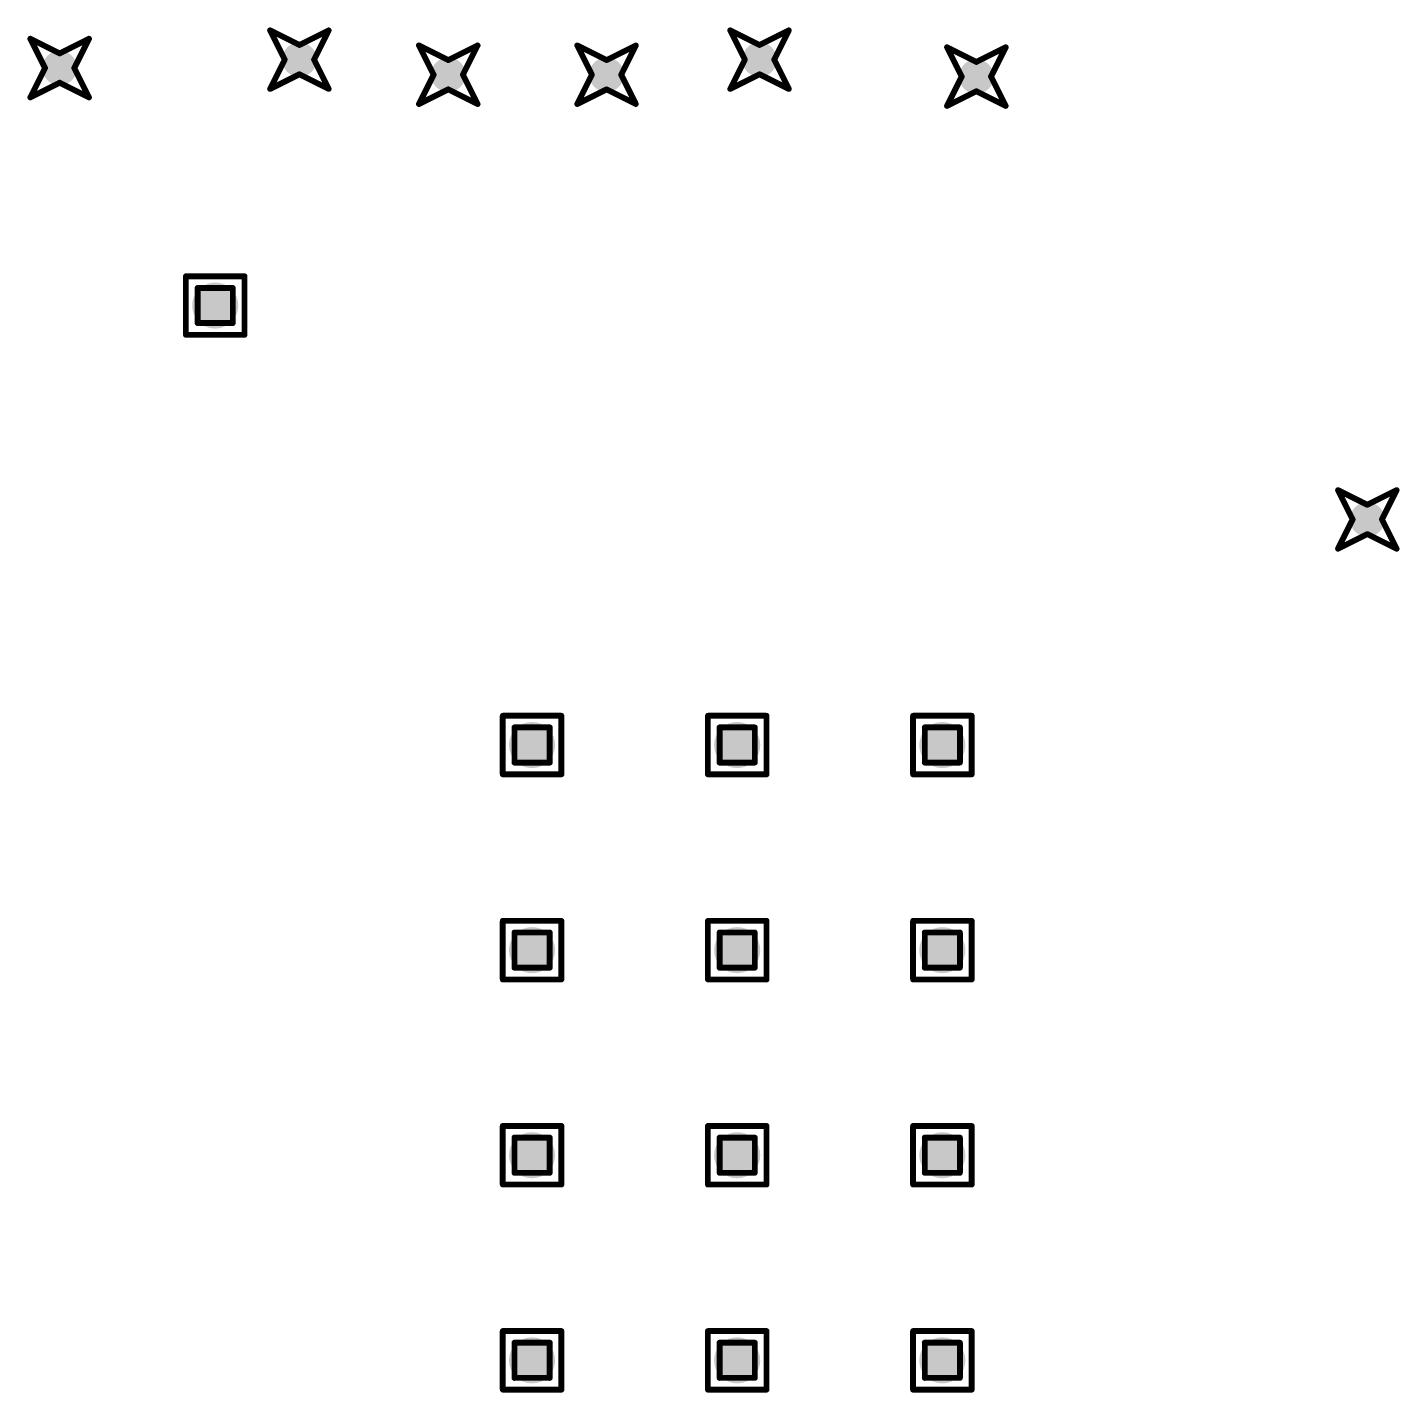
# Model space of a CAD drawing. Header units: millimetres. Extents: x -25 to 478, y -31 to 252.
# Drawn here: x 118.71 to 130.61, y 116.76 to 128.59 of the extents above; entities that cross this region are included whole.
import ezdxf

# ---------------------------------------------------------------- set-up
doc = ezdxf.new("R2010")
doc.units = ezdxf.units.MM
doc.layers.add('DrillDrawing', color=1, linetype='Continuous')
doc.layers.add('ViaHoleLayer', color=16, linetype='Continuous')

msp = doc.modelspace()

# ---------------------------------------------------------------- hatches: boundary and pattern name
at = {"layer": 'ViaHoleLayer'}
h = msp.add_hatch(color=16, dxfattribs=at)
edge = h.paths.add_edge_path()
edge.add_arc((121.072, 128.315), 0.15, 0, 360)
h = msp.add_hatch(color=16, dxfattribs=at)
edge = h.paths.add_edge_path()
edge.add_arc((125.06, 128.315), 0.15, 0, 360)
h = msp.add_hatch(color=16, dxfattribs=at)
edge = h.paths.add_edge_path()
edge.add_arc((118.994, 128.242), 0.15, 0, 360)
h = msp.add_hatch(color=16, dxfattribs=at)
edge = h.paths.add_edge_path()
edge.add_arc((122.362, 128.184), 0.15, 0, 360)
h = msp.add_hatch(color=16, dxfattribs=at)
edge = h.paths.add_edge_path()
edge.add_arc((123.734, 128.184), 0.15, 0, 360)
h = msp.add_hatch(color=16, dxfattribs=at)
edge = h.paths.add_edge_path()
edge.add_arc((126.939, 128.168), 0.15, 0, 360)
h = msp.add_hatch(color=16, dxfattribs=at)
edge = h.paths.add_edge_path()
edge.add_arc((120.342, 126.183), 0.2, 0, 360)
h = msp.add_hatch(color=16, dxfattribs=at)
edge = h.paths.add_edge_path()
edge.add_arc((130.327, 124.329), 0.15, 0, 360)
h = msp.add_hatch(color=16, dxfattribs=at)
edge = h.paths.add_edge_path()
edge.add_arc((123.088, 122.373), 0.2, 0, 360)
h = msp.add_hatch(color=16, dxfattribs=at)
edge = h.paths.add_edge_path()
edge.add_arc((124.866, 122.373), 0.2, 0, 360)
h = msp.add_hatch(color=16, dxfattribs=at)
edge = h.paths.add_edge_path()
edge.add_arc((126.644, 122.373), 0.2, 0, 360)
h = msp.add_hatch(color=16, dxfattribs=at)
edge = h.paths.add_edge_path()
edge.add_arc((123.088, 120.595), 0.2, 0, 360)
h = msp.add_hatch(color=16, dxfattribs=at)
edge = h.paths.add_edge_path()
edge.add_arc((124.866, 120.595), 0.2, 0, 360)
h = msp.add_hatch(color=16, dxfattribs=at)
edge = h.paths.add_edge_path()
edge.add_arc((126.644, 120.595), 0.2, 0, 360)
h = msp.add_hatch(color=16, dxfattribs=at)
edge = h.paths.add_edge_path()
edge.add_arc((123.088, 118.817), 0.2, 0, 360)
h = msp.add_hatch(color=16, dxfattribs=at)
edge = h.paths.add_edge_path()
edge.add_arc((124.866, 118.817), 0.2, 0, 360)
h = msp.add_hatch(color=16, dxfattribs=at)
edge = h.paths.add_edge_path()
edge.add_arc((126.644, 118.817), 0.2, 0, 360)
h = msp.add_hatch(color=16, dxfattribs=at)
edge = h.paths.add_edge_path()
edge.add_arc((123.088, 117.039), 0.2, 0, 360)
h = msp.add_hatch(color=16, dxfattribs=at)
edge = h.paths.add_edge_path()
edge.add_arc((124.866, 117.039), 0.2, 0, 360)
h = msp.add_hatch(color=16, dxfattribs=at)
edge = h.paths.add_edge_path()
edge.add_arc((126.644, 117.039), 0.2, 0, 360)

# ---------------------------------------------------------------- linework, layer by layer
at = {"layer": 'DrillDrawing', "const_width": 0.0508}
for points in [[(120.818, 128.569), (121.072, 128.442)], [(120.818, 128.569), (120.945, 128.315)], [(121.072, 128.442), (121.326, 128.569)], [(121.199, 128.315), (121.326, 128.569)], [(124.806, 128.569), (125.06, 128.442)], [(124.806, 128.569), (124.933, 128.315)], [(125.06, 128.442), (125.314, 128.569)], [(125.187, 128.315), (125.314, 128.569)], [(118.74, 128.496), (118.994, 128.369)], [(118.74, 128.496), (118.867, 128.242)], [(118.994, 128.369), (119.248, 128.496)], [(119.121, 128.242), (119.248, 128.496)], [(122.108, 128.438), (122.362, 128.311)], [(122.108, 128.438), (122.235, 128.184)], [(122.362, 128.311), (122.616, 128.438)], [(122.489, 128.184), (122.616, 128.438)], [(123.48, 128.438), (123.734, 128.311)], [(123.48, 128.438), (123.607, 128.184)], [(123.734, 128.311), (123.988, 128.438)], [(123.861, 128.184), (123.988, 128.438)], [(126.685, 128.422), (126.939, 128.295)], [(126.685, 128.422), (126.812, 128.168)], [(126.939, 128.295), (127.193, 128.422)], [(127.066, 128.168), (127.193, 128.422)], [(120.818, 128.061), (120.945, 128.315)], [(121.199, 128.315), (121.326, 128.061)], [(124.806, 128.061), (124.933, 128.315)], [(125.187, 128.315), (125.314, 128.061)], [(118.74, 127.988), (118.867, 128.242)], [(119.121, 128.242), (119.248, 127.988)], [(120.818, 128.061), (121.072, 128.188)], [(121.072, 128.188), (121.326, 128.061)], [(122.108, 127.93), (122.235, 128.184)], [(122.489, 128.184), (122.616, 127.93)], [(123.48, 127.93), (123.607, 128.184)], [(123.861, 128.184), (123.988, 127.93)], [(124.806, 128.061), (125.06, 128.188)], [(125.06, 128.188), (125.314, 128.061)], [(118.74, 127.988), (118.994, 128.115)], [(118.994, 128.115), (119.248, 127.988)], [(122.108, 127.93), (122.362, 128.057)], [(122.362, 128.057), (122.616, 127.93)], [(123.48, 127.93), (123.734, 128.057)], [(123.734, 128.057), (123.988, 127.93)], [(126.685, 127.914), (126.812, 128.168)], [(127.066, 128.168), (127.193, 127.914)], [(126.685, 127.914), (126.939, 128.041)], [(126.939, 128.041), (127.193, 127.914)], [(120.088, 126.437), (120.596, 126.437)], [(120.088, 125.929), (120.088, 126.437)], [(120.596, 125.929), (120.596, 126.437)], [(120.19, 126.336), (120.495, 126.336)], [(120.19, 126.031), (120.19, 126.336)], [(120.495, 126.031), (120.495, 126.336)], [(120.19, 126.031), (120.495, 126.031)], [(120.088, 125.929), (120.596, 125.929)], [(130.073, 124.583), (130.327, 124.456)], [(130.073, 124.583), (130.2, 124.329)], [(130.327, 124.456), (130.581, 124.583)], [(130.454, 124.329), (130.581, 124.583)], [(130.073, 124.075), (130.2, 124.329)], [(130.454, 124.329), (130.581, 124.075)], [(130.073, 124.075), (130.327, 124.202)], [(130.327, 124.202), (130.581, 124.075)], [(122.834, 122.627), (123.342, 122.627)], [(122.834, 122.119), (122.834, 122.627)], [(123.342, 122.119), (123.342, 122.627)], [(124.612, 122.627), (125.12, 122.627)], [(124.612, 122.119), (124.612, 122.627)], [(125.12, 122.119), (125.12, 122.627)], [(126.39, 122.627), (126.898, 122.627)], [(126.39, 122.119), (126.39, 122.627)], [(126.898, 122.119), (126.898, 122.627)], [(122.936, 122.526), (123.241, 122.526)], [(122.936, 122.221), (122.936, 122.526)], [(123.241, 122.221), (123.241, 122.526)], [(124.714, 122.526), (125.019, 122.526)], [(124.714, 122.221), (124.714, 122.526)], [(125.019, 122.221), (125.019, 122.526)], [(126.492, 122.526), (126.797, 122.526)], [(126.492, 122.221), (126.492, 122.526)], [(126.797, 122.221), (126.797, 122.526)], [(122.834, 122.119), (123.342, 122.119)], [(122.936, 122.221), (123.241, 122.221)], [(124.612, 122.119), (125.12, 122.119)], [(124.714, 122.221), (125.019, 122.221)], [(126.39, 122.119), (126.898, 122.119)], [(126.492, 122.221), (126.797, 122.221)], [(122.834, 120.849), (123.342, 120.849)], [(122.834, 120.341), (122.834, 120.849)], [(123.342, 120.341), (123.342, 120.849)], [(124.612, 120.849), (125.12, 120.849)], [(124.612, 120.341), (124.612, 120.849)], [(125.12, 120.341), (125.12, 120.849)], [(126.39, 120.849), (126.898, 120.849)], [(126.39, 120.341), (126.39, 120.849)], [(126.898, 120.341), (126.898, 120.849)], [(122.936, 120.748), (123.241, 120.748)], [(122.936, 120.443), (122.936, 120.748)], [(123.241, 120.443), (123.241, 120.748)], [(124.714, 120.748), (125.019, 120.748)], [(124.714, 120.443), (124.714, 120.748)], [(125.019, 120.443), (125.019, 120.748)], [(126.492, 120.748), (126.797, 120.748)], [(126.492, 120.443), (126.492, 120.748)], [(126.797, 120.443), (126.797, 120.748)], [(122.936, 120.443), (123.241, 120.443)], [(124.714, 120.443), (125.019, 120.443)], [(126.492, 120.443), (126.797, 120.443)], [(122.834, 120.341), (123.342, 120.341)], [(124.612, 120.341), (125.12, 120.341)], [(126.39, 120.341), (126.898, 120.341)], [(122.834, 119.071), (123.342, 119.071)], [(122.834, 118.563), (122.834, 119.071)], [(123.342, 118.563), (123.342, 119.071)], [(124.612, 119.071), (125.12, 119.071)], [(124.612, 118.563), (124.612, 119.071)], [(125.12, 118.563), (125.12, 119.071)], [(126.39, 119.071), (126.898, 119.071)], [(126.39, 118.563), (126.39, 119.071)], [(126.898, 118.563), (126.898, 119.071)], [(122.936, 118.97), (123.241, 118.97)], [(122.936, 118.665), (122.936, 118.97)], [(123.241, 118.665), (123.241, 118.97)], [(124.714, 118.97), (125.019, 118.97)], [(124.714, 118.665), (124.714, 118.97)], [(125.019, 118.665), (125.019, 118.97)], [(126.492, 118.97), (126.797, 118.97)], [(126.492, 118.665), (126.492, 118.97)], [(126.797, 118.665), (126.797, 118.97)], [(122.936, 118.665), (123.241, 118.665)], [(124.714, 118.665), (125.019, 118.665)], [(126.492, 118.665), (126.797, 118.665)], [(122.834, 118.563), (123.342, 118.563)], [(124.612, 118.563), (125.12, 118.563)], [(126.39, 118.563), (126.898, 118.563)], [(122.834, 117.293), (123.342, 117.293)], [(122.834, 116.785), (122.834, 117.293)], [(123.342, 116.785), (123.342, 117.293)], [(124.612, 117.293), (125.12, 117.293)], [(124.612, 116.785), (124.612, 117.293)], [(125.12, 116.785), (125.12, 117.293)], [(126.39, 117.293), (126.898, 117.293)], [(126.39, 116.785), (126.39, 117.293)], [(126.898, 116.785), (126.898, 117.293)], [(122.936, 117.192), (123.241, 117.192)], [(122.936, 116.887), (122.936, 117.192)], [(123.241, 116.887), (123.241, 117.192)], [(124.714, 117.192), (125.019, 117.192)], [(124.714, 116.887), (124.714, 117.192)], [(125.019, 116.887), (125.019, 117.192)], [(126.492, 117.192), (126.797, 117.192)], [(126.492, 116.887), (126.492, 117.192)], [(126.797, 116.887), (126.797, 117.192)], [(122.936, 116.887), (123.241, 116.887)], [(124.714, 116.887), (125.019, 116.887)], [(126.492, 116.887), (126.797, 116.887)], [(122.834, 116.785), (123.342, 116.785)], [(124.612, 116.785), (125.12, 116.785)], [(126.39, 116.785), (126.898, 116.785)]]:
    msp.add_lwpolyline(points, dxfattribs=at)
at = {"layer": 'DrillDrawing', "const_width": 0.0254}
for points in [[(120.805, 128.569, 1), (120.83, 128.569, 1)], [(120.805, 128.569, 1), (120.83, 128.569, 1)], [(121.313, 128.569, 1), (121.338, 128.569, 1)], [(121.313, 128.569, 1), (121.338, 128.569, 1)], [(124.793, 128.569, 1), (124.818, 128.569, 1)], [(124.793, 128.569, 1), (124.818, 128.569, 1)], [(125.301, 128.569, 1), (125.326, 128.569, 1)], [(125.301, 128.569, 1), (125.326, 128.569, 1)], [(118.727, 128.496, 1), (118.753, 128.496, 1)], [(118.727, 128.496, 1), (118.753, 128.496, 1)], [(119.235, 128.496, 1), (119.261, 128.496, 1)], [(119.235, 128.496, 1), (119.261, 128.496, 1)], [(121.059, 128.442, 1), (121.084, 128.442, 1)], [(121.059, 128.442, 1), (121.084, 128.442, 1)], [(122.095, 128.438, 1), (122.121, 128.438, 1)], [(122.095, 128.438, 1), (122.121, 128.438, 1)], [(122.603, 128.438, 1), (122.629, 128.438, 1)], [(122.603, 128.438, 1), (122.629, 128.438, 1)], [(123.467, 128.438, 1), (123.492, 128.438, 1)], [(123.467, 128.438, 1), (123.492, 128.438, 1)], [(123.975, 128.438, 1), (124, 128.438, 1)], [(123.975, 128.438, 1), (124, 128.438, 1)], [(125.047, 128.442, 1), (125.072, 128.442, 1)], [(125.047, 128.442, 1), (125.072, 128.442, 1)], [(126.672, 128.422, 1), (126.698, 128.422, 1)], [(126.672, 128.422, 1), (126.698, 128.422, 1)], [(127.18, 128.422, 1), (127.206, 128.422, 1)], [(127.18, 128.422, 1), (127.206, 128.422, 1)], [(118.981, 128.369, 1), (119.007, 128.369, 1)], [(118.981, 128.369, 1), (119.007, 128.369, 1)], [(120.932, 128.315, 1), (120.957, 128.315, 1)], [(120.932, 128.315, 1), (120.957, 128.315, 1)], [(121.186, 128.315, 1), (121.211, 128.315, 1)], [(121.186, 128.315, 1), (121.211, 128.315, 1)], [(122.349, 128.311, 1), (122.375, 128.311, 1)], [(122.349, 128.311, 1), (122.375, 128.311, 1)], [(123.721, 128.311, 1), (123.746, 128.311, 1)], [(123.721, 128.311, 1), (123.746, 128.311, 1)], [(124.92, 128.315, 1), (124.945, 128.315, 1)], [(124.92, 128.315, 1), (124.945, 128.315, 1)], [(125.174, 128.315, 1), (125.199, 128.315, 1)], [(125.174, 128.315, 1), (125.199, 128.315, 1)], [(126.926, 128.295, 1), (126.952, 128.295, 1)], [(126.926, 128.295, 1), (126.952, 128.295, 1)], [(118.854, 128.242, 1), (118.88, 128.242, 1)], [(118.854, 128.242, 1), (118.88, 128.242, 1)], [(119.108, 128.242, 1), (119.134, 128.242, 1)], [(119.108, 128.242, 1), (119.134, 128.242, 1)], [(121.059, 128.188, 1), (121.084, 128.188, 1)], [(121.059, 128.188, 1), (121.084, 128.188, 1)], [(122.222, 128.184, 1), (122.248, 128.184, 1)], [(122.222, 128.184, 1), (122.248, 128.184, 1)], [(122.476, 128.184, 1), (122.502, 128.184, 1)], [(122.476, 128.184, 1), (122.502, 128.184, 1)], [(123.594, 128.184, 1), (123.619, 128.184, 1)], [(123.594, 128.184, 1), (123.619, 128.184, 1)], [(123.848, 128.184, 1), (123.873, 128.184, 1)], [(123.848, 128.184, 1), (123.873, 128.184, 1)], [(125.047, 128.188, 1), (125.072, 128.188, 1)], [(125.047, 128.188, 1), (125.072, 128.188, 1)], [(118.981, 128.115, 1), (119.007, 128.115, 1)], [(118.981, 128.115, 1), (119.007, 128.115, 1)], [(120.805, 128.061, 1), (120.83, 128.061, 1)], [(120.805, 128.061, 1), (120.83, 128.061, 1)], [(121.313, 128.061, 1), (121.338, 128.061, 1)], [(121.313, 128.061, 1), (121.338, 128.061, 1)], [(122.349, 128.057, 1), (122.375, 128.057, 1)], [(122.349, 128.057, 1), (122.375, 128.057, 1)], [(123.721, 128.057, 1), (123.746, 128.057, 1)], [(123.721, 128.057, 1), (123.746, 128.057, 1)], [(124.793, 128.061, 1), (124.818, 128.061, 1)], [(124.793, 128.061, 1), (124.818, 128.061, 1)], [(125.301, 128.061, 1), (125.326, 128.061, 1)], [(125.301, 128.061, 1), (125.326, 128.061, 1)], [(126.799, 128.168, 1), (126.825, 128.168, 1)], [(126.799, 128.168, 1), (126.825, 128.168, 1)], [(127.053, 128.168, 1), (127.079, 128.168, 1)], [(127.053, 128.168, 1), (127.079, 128.168, 1)], [(118.727, 127.988, 1), (118.753, 127.988, 1)], [(118.727, 127.988, 1), (118.753, 127.988, 1)], [(119.235, 127.988, 1), (119.261, 127.988, 1)], [(119.235, 127.988, 1), (119.261, 127.988, 1)], [(126.926, 128.041, 1), (126.952, 128.041, 1)], [(126.926, 128.041, 1), (126.952, 128.041, 1)], [(122.095, 127.93, 1), (122.121, 127.93, 1)], [(122.095, 127.93, 1), (122.121, 127.93, 1)], [(122.603, 127.93, 1), (122.629, 127.93, 1)], [(122.603, 127.93, 1), (122.629, 127.93, 1)], [(123.467, 127.93, 1), (123.492, 127.93, 1)], [(123.467, 127.93, 1), (123.492, 127.93, 1)], [(123.975, 127.93, 1), (124, 127.93, 1)], [(123.975, 127.93, 1), (124, 127.93, 1)], [(126.672, 127.914, 1), (126.698, 127.914, 1)], [(126.672, 127.914, 1), (126.698, 127.914, 1)], [(127.18, 127.914, 1), (127.206, 127.914, 1)], [(127.18, 127.914, 1), (127.206, 127.914, 1)], [(120.076, 126.437, 1), (120.101, 126.437, 1)], [(120.076, 126.437, 1), (120.101, 126.437, 1)], [(120.584, 126.437, 1), (120.609, 126.437, 1)], [(120.584, 126.437, 1), (120.609, 126.437, 1)], [(120.177, 126.336, 1), (120.203, 126.336, 1)], [(120.177, 126.336, 1), (120.203, 126.336, 1)], [(120.482, 126.336, 1), (120.507, 126.336, 1)], [(120.482, 126.336, 1), (120.507, 126.336, 1)], [(120.177, 126.031, 1), (120.203, 126.031, 1)], [(120.177, 126.031, 1), (120.203, 126.031, 1)], [(120.482, 126.031, 1), (120.507, 126.031, 1)], [(120.482, 126.031, 1), (120.507, 126.031, 1)], [(120.076, 125.929, 1), (120.101, 125.929, 1)], [(120.076, 125.929, 1), (120.101, 125.929, 1)], [(120.584, 125.929, 1), (120.609, 125.929, 1)], [(120.584, 125.929, 1), (120.609, 125.929, 1)], [(130.061, 124.583, 1), (130.086, 124.583, 1)], [(130.061, 124.583, 1), (130.086, 124.583, 1)], [(130.569, 124.583, 1), (130.594, 124.583, 1)], [(130.569, 124.583, 1), (130.594, 124.583, 1)], [(130.315, 124.456, 1), (130.34, 124.456, 1)], [(130.315, 124.456, 1), (130.34, 124.456, 1)], [(130.188, 124.329, 1), (130.213, 124.329, 1)], [(130.188, 124.329, 1), (130.213, 124.329, 1)], [(130.442, 124.329, 1), (130.467, 124.329, 1)], [(130.442, 124.329, 1), (130.467, 124.329, 1)], [(130.315, 124.202, 1), (130.34, 124.202, 1)], [(130.315, 124.202, 1), (130.34, 124.202, 1)], [(130.061, 124.075, 1), (130.086, 124.075, 1)], [(130.061, 124.075, 1), (130.086, 124.075, 1)], [(130.569, 124.075, 1), (130.594, 124.075, 1)], [(130.569, 124.075, 1), (130.594, 124.075, 1)], [(122.822, 122.627, 1), (122.847, 122.627, 1)], [(122.822, 122.627, 1), (122.847, 122.627, 1)], [(123.33, 122.627, 1), (123.355, 122.627, 1)], [(123.33, 122.627, 1), (123.355, 122.627, 1)], [(124.6, 122.627, 1), (124.625, 122.627, 1)], [(124.6, 122.627, 1), (124.625, 122.627, 1)], [(125.108, 122.627, 1), (125.133, 122.627, 1)], [(125.108, 122.627, 1), (125.133, 122.627, 1)], [(126.378, 122.627, 1), (126.403, 122.627, 1)], [(126.378, 122.627, 1), (126.403, 122.627, 1)], [(126.886, 122.627, 1), (126.911, 122.627, 1)], [(126.886, 122.627, 1), (126.911, 122.627, 1)], [(122.923, 122.526, 1), (122.949, 122.526, 1)], [(122.923, 122.526, 1), (122.949, 122.526, 1)], [(123.228, 122.526, 1), (123.254, 122.526, 1)], [(123.228, 122.526, 1), (123.254, 122.526, 1)], [(124.701, 122.526, 1), (124.727, 122.526, 1)], [(124.701, 122.526, 1), (124.727, 122.526, 1)], [(125.006, 122.526, 1), (125.031, 122.526, 1)], [(125.006, 122.526, 1), (125.031, 122.526, 1)], [(126.479, 122.526, 1), (126.505, 122.526, 1)], [(126.479, 122.526, 1), (126.505, 122.526, 1)], [(126.784, 122.526, 1), (126.809, 122.526, 1)], [(126.784, 122.526, 1), (126.809, 122.526, 1)], [(122.822, 122.119, 1), (122.847, 122.119, 1)], [(122.822, 122.119, 1), (122.847, 122.119, 1)], [(122.923, 122.221, 1), (122.949, 122.221, 1)], [(122.923, 122.221, 1), (122.949, 122.221, 1)], [(123.228, 122.221, 1), (123.254, 122.221, 1)], [(123.228, 122.221, 1), (123.254, 122.221, 1)], [(123.33, 122.119, 1), (123.355, 122.119, 1)], [(123.33, 122.119, 1), (123.355, 122.119, 1)], [(124.6, 122.119, 1), (124.625, 122.119, 1)], [(124.6, 122.119, 1), (124.625, 122.119, 1)], [(124.701, 122.221, 1), (124.727, 122.221, 1)], [(124.701, 122.221, 1), (124.727, 122.221, 1)], [(125.006, 122.221, 1), (125.031, 122.221, 1)], [(125.006, 122.221, 1), (125.031, 122.221, 1)], [(125.108, 122.119, 1), (125.133, 122.119, 1)], [(125.108, 122.119, 1), (125.133, 122.119, 1)], [(126.378, 122.119, 1), (126.403, 122.119, 1)], [(126.378, 122.119, 1), (126.403, 122.119, 1)], [(126.479, 122.221, 1), (126.505, 122.221, 1)], [(126.479, 122.221, 1), (126.505, 122.221, 1)], [(126.784, 122.221, 1), (126.809, 122.221, 1)], [(126.784, 122.221, 1), (126.809, 122.221, 1)], [(126.886, 122.119, 1), (126.911, 122.119, 1)], [(126.886, 122.119, 1), (126.911, 122.119, 1)], [(122.822, 120.849, 1), (122.847, 120.849, 1)], [(122.822, 120.849, 1), (122.847, 120.849, 1)], [(123.33, 120.849, 1), (123.355, 120.849, 1)], [(123.33, 120.849, 1), (123.355, 120.849, 1)], [(124.6, 120.849, 1), (124.625, 120.849, 1)], [(124.6, 120.849, 1), (124.625, 120.849, 1)], [(125.108, 120.849, 1), (125.133, 120.849, 1)], [(125.108, 120.849, 1), (125.133, 120.849, 1)], [(126.378, 120.849, 1), (126.403, 120.849, 1)], [(126.378, 120.849, 1), (126.403, 120.849, 1)], [(126.886, 120.849, 1), (126.911, 120.849, 1)], [(126.886, 120.849, 1), (126.911, 120.849, 1)], [(122.923, 120.748, 1), (122.949, 120.748, 1)], [(122.923, 120.748, 1), (122.949, 120.748, 1)], [(123.228, 120.748, 1), (123.254, 120.748, 1)], [(123.228, 120.748, 1), (123.254, 120.748, 1)], [(124.701, 120.748, 1), (124.727, 120.748, 1)], [(124.701, 120.748, 1), (124.727, 120.748, 1)], [(125.006, 120.748, 1), (125.031, 120.748, 1)], [(125.006, 120.748, 1), (125.031, 120.748, 1)], [(126.479, 120.748, 1), (126.505, 120.748, 1)], [(126.479, 120.748, 1), (126.505, 120.748, 1)], [(126.784, 120.748, 1), (126.809, 120.748, 1)], [(126.784, 120.748, 1), (126.809, 120.748, 1)], [(122.923, 120.443, 1), (122.949, 120.443, 1)], [(122.923, 120.443, 1), (122.949, 120.443, 1)], [(123.228, 120.443, 1), (123.254, 120.443, 1)], [(123.228, 120.443, 1), (123.254, 120.443, 1)], [(124.701, 120.443, 1), (124.727, 120.443, 1)], [(124.701, 120.443, 1), (124.727, 120.443, 1)], [(125.006, 120.443, 1), (125.031, 120.443, 1)], [(125.006, 120.443, 1), (125.031, 120.443, 1)], [(126.479, 120.443, 1), (126.505, 120.443, 1)], [(126.479, 120.443, 1), (126.505, 120.443, 1)], [(126.784, 120.443, 1), (126.809, 120.443, 1)], [(126.784, 120.443, 1), (126.809, 120.443, 1)], [(122.822, 120.341, 1), (122.847, 120.341, 1)], [(122.822, 120.341, 1), (122.847, 120.341, 1)], [(123.33, 120.341, 1), (123.355, 120.341, 1)], [(123.33, 120.341, 1), (123.355, 120.341, 1)], [(124.6, 120.341, 1), (124.625, 120.341, 1)], [(124.6, 120.341, 1), (124.625, 120.341, 1)], [(125.108, 120.341, 1), (125.133, 120.341, 1)], [(125.108, 120.341, 1), (125.133, 120.341, 1)], [(126.378, 120.341, 1), (126.403, 120.341, 1)], [(126.378, 120.341, 1), (126.403, 120.341, 1)], [(126.886, 120.341, 1), (126.911, 120.341, 1)], [(126.886, 120.341, 1), (126.911, 120.341, 1)], [(122.822, 119.071, 1), (122.847, 119.071, 1)], [(122.822, 119.071, 1), (122.847, 119.071, 1)], [(123.33, 119.071, 1), (123.355, 119.071, 1)], [(123.33, 119.071, 1), (123.355, 119.071, 1)], [(124.6, 119.071, 1), (124.625, 119.071, 1)], [(124.6, 119.071, 1), (124.625, 119.071, 1)], [(125.108, 119.071, 1), (125.133, 119.071, 1)], [(125.108, 119.071, 1), (125.133, 119.071, 1)], [(126.378, 119.071, 1), (126.403, 119.071, 1)], [(126.378, 119.071, 1), (126.403, 119.071, 1)], [(126.886, 119.071, 1), (126.911, 119.071, 1)], [(126.886, 119.071, 1), (126.911, 119.071, 1)], [(122.923, 118.97, 1), (122.949, 118.97, 1)], [(122.923, 118.97, 1), (122.949, 118.97, 1)], [(123.228, 118.97, 1), (123.254, 118.97, 1)], [(123.228, 118.97, 1), (123.254, 118.97, 1)], [(124.701, 118.97, 1), (124.727, 118.97, 1)], [(124.701, 118.97, 1), (124.727, 118.97, 1)], [(125.006, 118.97, 1), (125.031, 118.97, 1)], [(125.006, 118.97, 1), (125.031, 118.97, 1)], [(126.479, 118.97, 1), (126.505, 118.97, 1)], [(126.479, 118.97, 1), (126.505, 118.97, 1)], [(126.784, 118.97, 1), (126.809, 118.97, 1)], [(126.784, 118.97, 1), (126.809, 118.97, 1)], [(122.923, 118.665, 1), (122.949, 118.665, 1)], [(122.923, 118.665, 1), (122.949, 118.665, 1)], [(123.228, 118.665, 1), (123.254, 118.665, 1)], [(123.228, 118.665, 1), (123.254, 118.665, 1)], [(124.701, 118.665, 1), (124.727, 118.665, 1)], [(124.701, 118.665, 1), (124.727, 118.665, 1)], [(125.006, 118.665, 1), (125.031, 118.665, 1)], [(125.006, 118.665, 1), (125.031, 118.665, 1)], [(126.479, 118.665, 1), (126.505, 118.665, 1)], [(126.479, 118.665, 1), (126.505, 118.665, 1)], [(126.784, 118.665, 1), (126.809, 118.665, 1)], [(126.784, 118.665, 1), (126.809, 118.665, 1)], [(122.822, 118.563, 1), (122.847, 118.563, 1)], [(122.822, 118.563, 1), (122.847, 118.563, 1)], [(123.33, 118.563, 1), (123.355, 118.563, 1)], [(123.33, 118.563, 1), (123.355, 118.563, 1)], [(124.6, 118.563, 1), (124.625, 118.563, 1)], [(124.6, 118.563, 1), (124.625, 118.563, 1)], [(125.108, 118.563, 1), (125.133, 118.563, 1)], [(125.108, 118.563, 1), (125.133, 118.563, 1)], [(126.378, 118.563, 1), (126.403, 118.563, 1)], [(126.378, 118.563, 1), (126.403, 118.563, 1)], [(126.886, 118.563, 1), (126.911, 118.563, 1)], [(126.886, 118.563, 1), (126.911, 118.563, 1)], [(122.822, 117.293, 1), (122.847, 117.293, 1)], [(122.822, 117.293, 1), (122.847, 117.293, 1)], [(123.33, 117.293, 1), (123.355, 117.293, 1)], [(123.33, 117.293, 1), (123.355, 117.293, 1)], [(124.6, 117.293, 1), (124.625, 117.293, 1)], [(124.6, 117.293, 1), (124.625, 117.293, 1)], [(125.108, 117.293, 1), (125.133, 117.293, 1)], [(125.108, 117.293, 1), (125.133, 117.293, 1)], [(126.378, 117.293, 1), (126.403, 117.293, 1)], [(126.378, 117.293, 1), (126.403, 117.293, 1)], [(126.886, 117.293, 1), (126.911, 117.293, 1)], [(126.886, 117.293, 1), (126.911, 117.293, 1)], [(122.923, 117.192, 1), (122.949, 117.192, 1)], [(122.923, 117.192, 1), (122.949, 117.192, 1)], [(123.228, 117.192, 1), (123.254, 117.192, 1)], [(123.228, 117.192, 1), (123.254, 117.192, 1)], [(124.701, 117.192, 1), (124.727, 117.192, 1)], [(124.701, 117.192, 1), (124.727, 117.192, 1)], [(125.006, 117.192, 1), (125.031, 117.192, 1)], [(125.006, 117.192, 1), (125.031, 117.192, 1)], [(126.479, 117.192, 1), (126.505, 117.192, 1)], [(126.479, 117.192, 1), (126.505, 117.192, 1)], [(126.784, 117.192, 1), (126.809, 117.192, 1)], [(126.784, 117.192, 1), (126.809, 117.192, 1)], [(122.923, 116.887, 1), (122.949, 116.887, 1)], [(122.923, 116.887, 1), (122.949, 116.887, 1)], [(123.228, 116.887, 1), (123.254, 116.887, 1)], [(123.228, 116.887, 1), (123.254, 116.887, 1)], [(124.701, 116.887, 1), (124.727, 116.887, 1)], [(124.701, 116.887, 1), (124.727, 116.887, 1)], [(125.006, 116.887, 1), (125.031, 116.887, 1)], [(125.006, 116.887, 1), (125.031, 116.887, 1)], [(126.479, 116.887, 1), (126.505, 116.887, 1)], [(126.479, 116.887, 1), (126.505, 116.887, 1)], [(126.784, 116.887, 1), (126.809, 116.887, 1)], [(126.784, 116.887, 1), (126.809, 116.887, 1)], [(122.822, 116.785, 1), (122.847, 116.785, 1)], [(122.822, 116.785, 1), (122.847, 116.785, 1)], [(123.33, 116.785, 1), (123.355, 116.785, 1)], [(123.33, 116.785, 1), (123.355, 116.785, 1)], [(124.6, 116.785, 1), (124.625, 116.785, 1)], [(124.6, 116.785, 1), (124.625, 116.785, 1)], [(125.108, 116.785, 1), (125.133, 116.785, 1)], [(125.108, 116.785, 1), (125.133, 116.785, 1)], [(126.378, 116.785, 1), (126.403, 116.785, 1)], [(126.378, 116.785, 1), (126.403, 116.785, 1)], [(126.886, 116.785, 1), (126.911, 116.785, 1)], [(126.886, 116.785, 1), (126.911, 116.785, 1)]]:
    msp.add_lwpolyline(points, format="xyb", close=True, dxfattribs=at)

doc.saveas('drawing.dxf')
